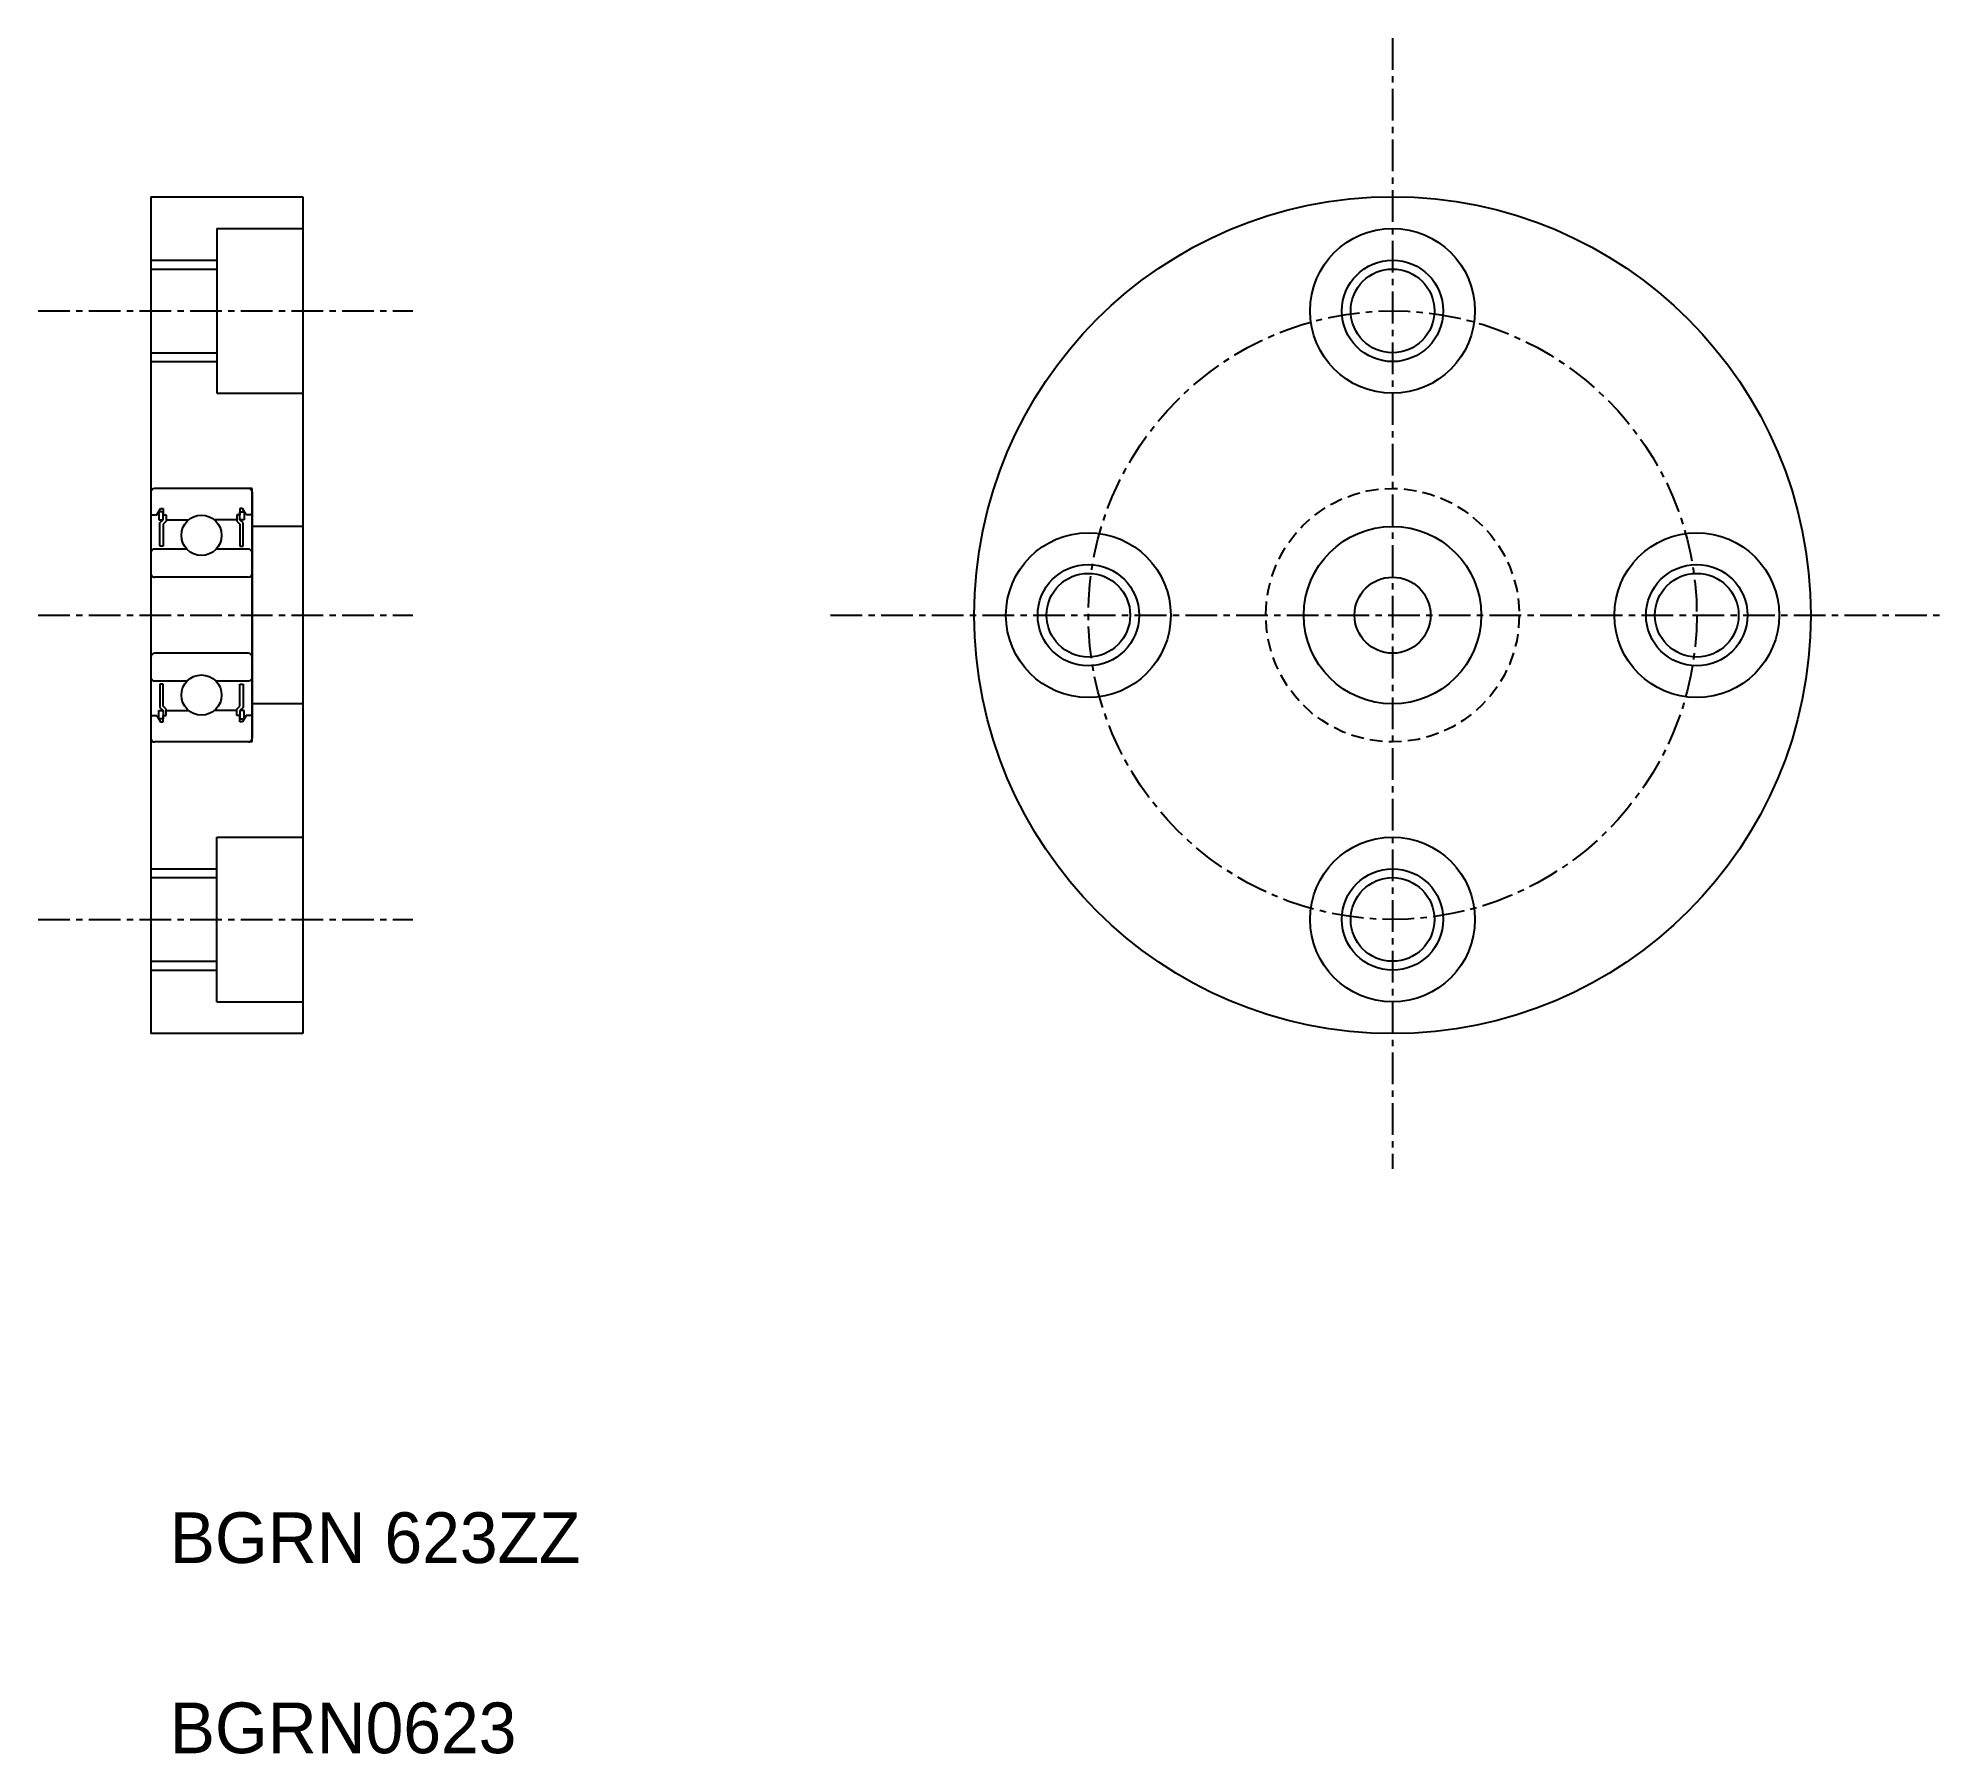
# Model space of a CAD drawing. Extents: x 104 to 179, y 79.8 to 147.4.
import ezdxf

# ---------------------------------------------------------------- set-up
doc = ezdxf.new("R2010")
doc.units = 0
doc.linetypes.add('CENTER', pattern=[2, 1.25, -0.25, 0.25, -0.25])
doc.linetypes.add('DASHED', pattern=[0.75, 0.5, -0.25])
doc.layers.get('0').update_dxf_attribs({"linetype": 'CONTINUOUS'})
doc.layers.add('CENTER', color=1, linetype='CENTER')

msp = doc.modelspace()

# ---------------------------------------------------------------- linework, layer by layer
at = {"color": 7, "linetype": 'CONTINUOUS'}
for p, q in [((108.434, 141.19), (108.434, 108.19)), ((108.434, 141.19), (114.434, 141.19)), ((114.434, 141.19), (114.434, 108.19)), ((111.034, 139.94), (114.434, 139.94)), ((111.034, 139.94), (111.034, 133.44)), ((108.434, 138.34), (111.034, 138.34)), ((108.434, 135.04), (111.034, 135.04)), ((108.434, 132.94), (108.434, 132.94)), ((111.034, 133.44), (114.434, 133.44)), ((112.434, 129.69), (108.584, 129.69)), ((112.434, 119.69), (112.434, 129.69)), ((112.434, 129.54), (112.434, 119.84)), ((108.434, 128.68), (108.464, 128.65)), ((108.464, 128.65), (108.675, 128.65)), ((108.675, 128.65), (108.814, 128.891)), ((108.916, 128.77), (108.745, 128.77)), ((108.745, 128.77), (108.745, 128.45)), ((108.745, 128.45), (108.916, 128.45)), ((108.796, 128.329), (108.916, 128.45)), ((108.796, 127.406), (108.796, 128.329)), ((108.814, 128.891), (108.916, 128.891)), ((108.916, 128.891), (108.916, 128.65)), ((108.916, 128.45), (108.916, 128.77)), ((108.916, 128.65), (109.037, 128.65)), ((109.037, 128.4), (108.916, 128.279)), ((109.037, 128.65), (109.037, 128.4)), ((109.037, 128.48), (109.067, 128.45)), ((109.067, 128.45), (109.926, 128.45)), ((111.801, 128.45), (110.942, 128.45)), ((111.831, 128.48), (111.801, 128.45)), ((111.831, 128.65), (111.831, 128.4)), ((111.951, 128.65), (111.831, 128.65)), ((111.831, 128.4), (111.951, 128.279)), ((112.053, 128.891), (111.951, 128.891)), ((111.951, 128.891), (111.951, 128.65)), ((111.951, 128.45), (111.951, 128.77)), ((111.951, 128.77), (112.123, 128.77)), ((112.072, 128.329), (111.951, 128.45)), ((112.123, 128.45), (111.951, 128.45)), ((112.193, 128.65), (112.053, 128.891)), ((112.072, 127.406), (112.072, 128.329)), ((112.123, 128.77), (112.123, 128.45)), ((112.404, 128.65), (112.193, 128.65)), ((112.434, 128.68), (112.404, 128.65)), ((108.916, 128.279), (108.916, 127.406)), ((111.951, 128.279), (111.951, 127.406)), ((114.434, 128.19), (112.434, 128.19)), ((108.534, 127.29), (108.434, 127.19)), ((109.862, 127.29), (108.534, 127.29)), ((108.916, 127.406), (108.796, 127.406)), ((112.334, 127.29), (111.006, 127.29)), ((111.951, 127.406), (112.072, 127.406)), ((112.434, 127.19), (112.334, 127.29)), ((112.284, 126.19), (108.584, 126.19)), ((108.434, 124.69), (108.434, 124.69)), ((112.284, 123.19), (108.584, 123.19)), ((108.534, 122.09), (108.434, 122.19)), ((109.862, 122.09), (108.534, 122.09)), ((108.916, 121.974), (108.796, 121.974)), ((108.796, 121.974), (108.796, 121.05)), ((108.916, 121.1), (108.916, 121.974)), ((112.334, 122.09), (111.006, 122.09)), ((111.951, 121.1), (111.951, 121.974)), ((111.951, 121.974), (112.072, 121.974)), ((112.072, 121.974), (112.072, 121.05)), ((112.434, 122.19), (112.334, 122.09)), ((108.745, 120.93), (108.916, 120.93)), ((108.745, 120.609), (108.745, 120.93)), ((108.796, 121.05), (108.916, 120.93)), ((109.037, 120.98), (108.916, 121.1)), ((108.916, 120.93), (108.916, 120.609)), ((109.037, 120.73), (109.037, 120.98)), ((109.037, 120.9), (109.067, 120.93)), ((109.067, 120.93), (109.926, 120.93)), ((111.801, 120.93), (110.942, 120.93)), ((111.831, 120.9), (111.801, 120.93)), ((111.831, 120.98), (111.951, 121.1)), ((111.831, 120.73), (111.831, 120.98)), ((112.072, 121.05), (111.951, 120.93)), ((112.123, 120.93), (111.951, 120.93)), ((111.951, 120.93), (111.951, 120.609)), ((112.123, 120.609), (112.123, 120.93)), ((114.434, 121.19), (112.434, 121.19)), ((108.434, 120.7), (108.464, 120.73)), ((108.464, 120.73), (108.675, 120.73)), ((108.675, 120.73), (108.814, 120.488)), ((108.916, 120.609), (108.745, 120.609)), ((108.814, 120.488), (108.916, 120.488)), ((108.916, 120.73), (109.037, 120.73)), ((108.916, 120.488), (108.916, 120.73)), ((111.951, 120.73), (111.831, 120.73)), ((111.951, 120.488), (111.951, 120.73)), ((111.951, 120.609), (112.123, 120.609)), ((112.053, 120.488), (111.951, 120.488)), ((112.193, 120.73), (112.053, 120.488)), ((112.404, 120.73), (112.193, 120.73)), ((112.434, 120.7), (112.404, 120.73)), ((112.434, 119.69), (108.584, 119.69)), ((111.034, 115.94), (114.434, 115.94)), ((111.034, 109.44), (111.034, 115.94)), ((108.434, 114.34), (111.034, 114.34)), ((108.434, 111.04), (111.034, 111.04)), ((111.034, 109.44), (114.434, 109.44)), ((114.434, 108.19), (108.434, 108.19))]:
    msp.add_line(p, q, dxfattribs=at)
at = {"color": 3, "linetype": 'CONTINUOUS'}
for p, q in [((108.434, 138.69), (111.034, 138.69)), ((108.434, 134.69), (111.034, 134.69)), ((108.434, 114.69), (111.034, 114.69)), ((108.434, 110.69), (111.034, 110.69))]:
    msp.add_line(p, q, dxfattribs=at)
at = {"color": 7, "linetype": 'CONTINUOUS'}
for centre, radius in [((157.421, 124.69), 16.5), ((157.421, 136.69), 3.25), ((157.421, 136.69), 1.65), ((110.434, 127.84), 0.794), ((145.421, 124.69), 3.25), ((157.421, 124.69), 3.5), ((169.421, 124.69), 3.25), ((145.421, 124.69), 1.65), ((157.421, 124.69), 1.5), ((169.421, 124.69), 1.65), ((110.434, 121.54), 0.794), ((157.421, 112.69), 3.25), ((157.421, 112.69), 1.65)]:
    msp.add_circle(centre, radius, dxfattribs=at)
at = {"color": 3, "linetype": 'CONTINUOUS'}
for centre in [(157.421, 136.69), (145.421, 124.69), (169.421, 124.69), (157.421, 112.69)]:
    msp.add_circle(centre, 2, dxfattribs=at)
at = {"color": 3, "linetype": 'DASHED'}
msp.add_circle((157.421, 124.69), 5, dxfattribs=at)
at = {"color": 7, "linetype": 'CONTINUOUS'}
for centre, start, end in [((108.584, 129.54), 90, 179.99998), ((112.284, 129.54), 359.99999, 90), ((108.584, 126.34), 179.99998, 270), ((112.284, 126.34), 270, 359.99999), ((108.584, 123.04), 90, 179.99999), ((112.284, 123.04), 360, 90), ((108.584, 119.84), 179.99999, 270), ((112.284, 119.84), 270, 360)]:
    msp.add_arc(centre, 0.15, start, end, dxfattribs=at)
at = {"layer": 'CENTER', "color": 1, "linetype": 'CENTER'}
for p, q in [((157.421, 147.449), (157.421, 102.86)), ((103.986, 136.69), (118.765, 136.69)), ((103.986, 124.69), (118.765, 124.69)), ((135.247, 124.69), (179.016, 124.69)), ((103.986, 112.69), (118.765, 112.69))]:
    msp.add_line(p, q, dxfattribs=at)
msp.add_circle((157.421, 124.69), 12, dxfattribs=at)

# ---------------------------------------------------------------- texts
at = {"color": 7, "linetype": 'CONTINUOUS'}
for s, p in [('BGRN 623ZZ', (109.182, 87.312)), ('BGRN0623', (109.182, 79.812))]:
    msp.add_text(s, height=2, dxfattribs=at).set_placement(p)

doc.saveas('drawing.dxf')
